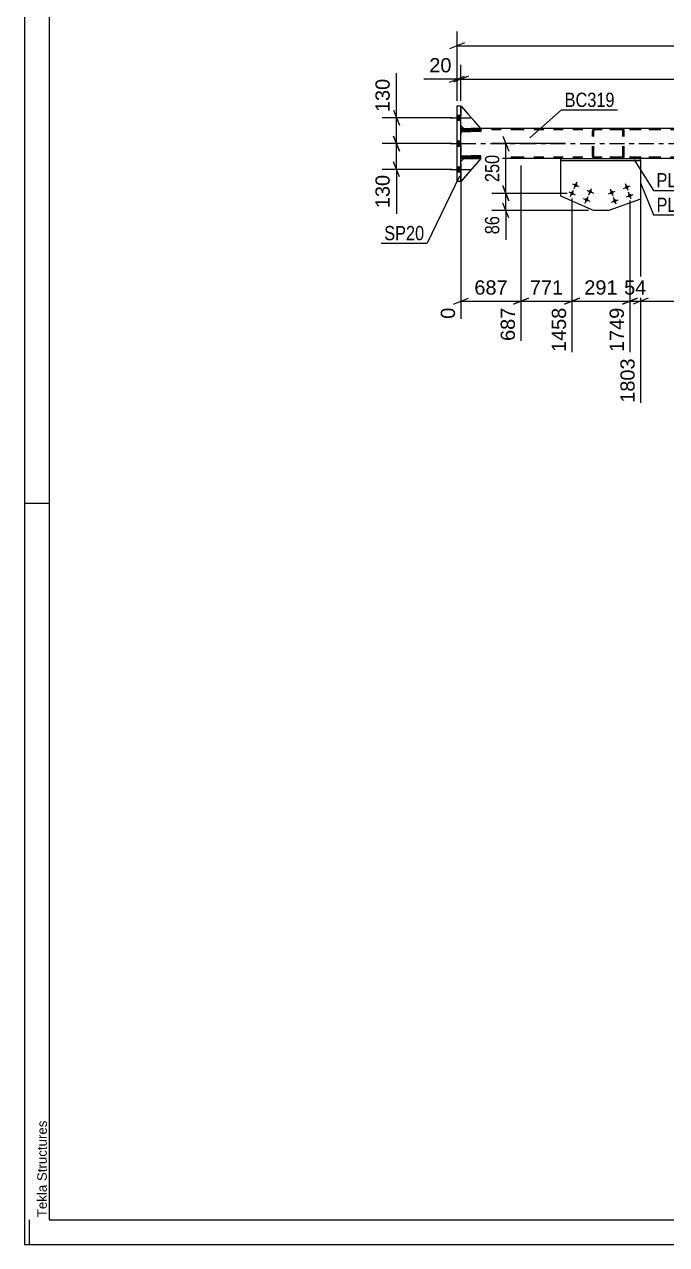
# Model space of a CAD drawing. Header units: millimetres. Extents: x -112 to 729, y -410 to 184.
# Drawn here: x -112.5 to 16.6, y -409.7 to -164.4 of the extents above; entities that cross this region are included whole.
import ezdxf

# ---------------------------------------------------------------- set-up
doc = ezdxf.new("R2010")
doc.units = ezdxf.units.MM
doc.linetypes.add('DXK_LINE_DOT2', pattern=[3.9198, 1.9599, -1.9599])
doc.linetypes.add('DXK_LINE_DOT3', pattern=[5.9187, 2.979, -0.9799, 0.9799, -0.9799])
doc.styles.add('Arial', font='ARIAL.TTF', dxfattribs={"height": 0.2})
doc.styles.add('Arial Narrow', font='ARIALN.TTF', dxfattribs={"height": 0.2})

# ---------------------------------------------------------------- blocks, each defined once
blk = doc.blocks.new('Unknown-318931512-1115')
at = {"color": 5, "linetype": 'Continuous'}
for p, q in [((-112.46, 184.29), (-112.46, -409.71)), ((-107.46, 179.29), (-107.46, -404.71)), ((-107.46, -260.71), (-112.46, -260.71)), ((-111.46, -409.71), (-111.46, -404.71)), ((-107.46, -404.71), (723.54, -404.71)), ((-112.46, -409.71), (728.54, -409.71))]:
    blk.add_line(p, q, dxfattribs=at)
at = {"color": 174, "linetype": 'Continuous', "style": 'Arial'}
blk.add_text('Tekla Structures', height=1.9102, rotation=90, dxfattribs=at).set_placement((-107.96, -404.21))
blk = doc.blocks.new('Part-318931512-4578 - 4576')
at = {"color": 7, "linetype": 'DXK_LINE_DOT2'}
for p, q in [((-20.71, -185.55), (-24.71, -185.55)), ((-24.71, -185.55), (-24.71, -185.87)), ((-24.71, -185.87), (-20.71, -185.87)), ((-24.11, -185.87), (-24.11, -185.55)), ((-20.71, -185.87), (-20.71, -185.55))]:
    blk.add_line(p, q, dxfattribs=at)
blk = doc.blocks.new('Part-318931512-4584 - 4576')
at = {"color": 7, "linetype": 'DXK_LINE_DOT2'}
for p, q in [((1.76, -185.6), (1.72, -185.79)), ((1.72, -190.83), (1.72, -185.79)), ((1.98, -185.79), (2, -185.7)), ((1.98, -190.83), (1.98, -185.79)), ((2, -185.7), (2.05, -185.62)), ((2.24, -185.31), (2.04, -185.34)), ((2.05, -185.62), (2.14, -185.57)), ((2.14, -185.57), (2.24, -185.55)), ((15.03, -185.31), (2.24, -185.31)), ((15.03, -185.55), (2.24, -185.55)), ((7.79, -185.34), (7.6, -185.31)), ((7.6, -185.55), (7.7, -185.57)), ((7.7, -185.57), (7.78, -185.62)), ((7.78, -185.62), (7.83, -185.7)), ((7.83, -185.7), (7.85, -185.79)), ((7.85, -190.83), (7.85, -185.79)), ((8.11, -185.79), (8.07, -185.6)), ((8.11, -190.83), (8.11, -185.79)), ((1.72, -190.83), (1.74, -190.92)), ((1.74, -190.92), (1.76, -191.01)), ((2, -190.92), (1.98, -190.83)), ((2.05, -191), (2, -190.92)), ((2.04, -191.27), (2.24, -191.31)), ((2.14, -191.05), (2.05, -191)), ((2.24, -191.07), (2.14, -191.05)), ((15.03, -191.07), (2.24, -191.07)), ((15.03, -191.31), (2.24, -191.31)), ((7.7, -191.05), (7.6, -191.07)), ((7.6, -191.31), (7.79, -191.27)), ((7.78, -191), (7.7, -191.05)), ((7.83, -190.92), (7.78, -191)), ((7.85, -190.83), (7.83, -190.92)), ((8.07, -191.01), (8.09, -190.92)), ((8.09, -190.92), (8.11, -190.83))]:
    blk.add_line(p, q, dxfattribs=at)
for centre, start, end in [((2.22, -185.81), 110.7583, 155.68), ((7.62, -185.81), 24.32, 69.2417), ((2.22, -190.81), 204.32, 249.2417), ((7.62, -190.81), 290.7583, 335.68)]:
    blk.add_arc(centre, 0.496, start, end, dxfattribs=at)
blk = doc.blocks.new('Part-318931512-4589 - 4576')
at = {"color": 2, "linetype": 'Continuous'}
for p, q in [((-25.51, -180.71), (-24.71, -180.71)), ((-25.51, -195.91), (-25.51, -180.71)), ((-24.71, -195.91), (-24.71, -180.71)), ((-24.71, -195.91), (-25.51, -195.91))]:
    blk.add_line(p, q, dxfattribs=at)
at = {"color": 7, "linetype": 'DXK_LINE_DOT2'}
for p, q in [((-25.51, -195.91), (-25.51, -180.71)), ((-24.71, -180.71), (-24.71, -195.91))]:
    blk.add_line(p, q, dxfattribs=at)
blk = doc.blocks.new('Part-318931512-4607 - 4576')
at = {"color": 2, "linetype": 'Continuous'}
for p, q in [((-4.61, -191.71), (-4.61, -191.31)), ((-4.61, -191.31), (11.39, -191.31)), ((11.39, -191.71), (11.39, -191.31)), ((-4.61, -191.71), (11.39, -191.71))]:
    blk.add_line(p, q, dxfattribs=at)
blk = doc.blocks.new('Part-318931512-4690 - 4576')
at = {"color": 2, "linetype": 'Continuous'}
for p, q in [((-4.61, -198.87), (-4.61, -191.71)), ((11.39, -191.71), (11.39, -199.5)), ((1.9, -201.77), (-4.61, -198.87)), ((11.39, -199.5), (4.98, -201.77)), ((4.98, -201.77), (1.9, -201.77))]:
    blk.add_line(p, q, dxfattribs=at)
at = {"color": 7, "linetype": 'DXK_LINE_DOT2'}
blk.add_line((-4.61, -191.71), (11.39, -191.71), dxfattribs=at)
blk = doc.blocks.new('Part-318931512-4656 - 4576')
at = {"color": 2, "linetype": 'Continuous'}
for p, q in [((-24.71, -191.91), (-24.11, -191.31)), ((-20.71, -191.31), (-24.71, -195.91)), ((-24.11, -191.31), (-20.71, -191.31))]:
    blk.add_line(p, q, dxfattribs=at)
at = {"color": 7, "linetype": 'DXK_LINE_DOT2'}
blk.add_line((-24.71, -195.91), (-24.71, -191.91), dxfattribs=at)
blk = doc.blocks.new('Bolt-318931512-4725 - 4576')
at = {"linetype": 'Continuous'}
for points in [[(5.27, -198.27, -1), (5.95, -198.03, -1)], [(8.28, -197.2, -1), (8.96, -196.96, -1)], [(8.89, -198.9, -1), (9.56, -198.66, -1)], [(5.87, -199.97, -1), (6.55, -199.73, -1)]]:
    blk.add_hatch(color=1, dxfattribs=at).paths.add_polyline_path(points)
at = {"color": 1, "linetype": 'Continuous'}
for p, q in [((4.93, -198.39), (6.29, -197.91)), ((5.85, -198.83), (5.37, -197.47)), ((7.94, -197.32), (9.3, -196.84)), ((8.86, -197.76), (8.38, -196.4)), ((8.55, -199.02), (9.9, -198.54)), ((9.47, -199.46), (8.98, -198.1)), ((5.53, -200.09), (6.89, -199.61)), ((6.45, -200.53), (5.97, -199.17))]:
    blk.add_line(p, q, dxfattribs=at)
blk = doc.blocks.new('Part-318931512-4698 - 4576')
at = {"color": 2, "linetype": 'Continuous'}
for p, q in [((-24.71, -185.31), (-24.11, -185.31)), ((-12.71, -185.31), (-20.71, -185.31)), ((568.13, -185.31), (-12.61, -185.31)), ((-24.71, -191.31), (-24.11, -191.31)), ((-12.71, -191.31), (-20.71, -191.31)), ((-4.61, -191.31), (-12.61, -191.31)), ((77.65, -191.31), (11.39, -191.31))]:
    blk.add_line(p, q, dxfattribs=at)
at = {"color": 7, "linetype": 'DXK_LINE_DOT2'}
for p, q in [((-24.71, -191.31), (-24.71, -185.31)), ((-12.71, -185.55), (-24.71, -185.55)), ((-20.71, -185.31), (-24.11, -185.31)), ((568.13, -185.55), (-12.61, -185.55)), ((-12.71, -191.07), (-24.71, -191.07)), ((-20.71, -191.31), (-24.11, -191.31)), ((568.13, -191.07), (-12.61, -191.07)), ((11.39, -191.31), (-4.61, -191.31))]:
    blk.add_line(p, q, dxfattribs=at)
at = {"color": 7, "linetype": 'DXK_LINE_DOT3'}
for p, q in [((-24.71, -188.31), (-12.71, -188.31)), ((-12.61, -188.31), (568.13, -188.31))]:
    blk.add_line(p, q, dxfattribs=at)
blk = doc.blocks.new('Part-318931512-4706 - 4576')
at = {"color": 2, "linetype": 'Continuous'}
for p, q in [((-24.71, -190.75), (-20.71, -190.75)), ((-24.71, -190.75), (-24.71, -191.07)), ((-20.71, -191.07), (-24.71, -191.07)), ((-20.71, -190.75), (-20.71, -191.07))]:
    blk.add_line(p, q, dxfattribs=at)
at = {"color": 7, "linetype": 'DXK_LINE_DOT2'}
for p, q in [((-24.71, -191.07), (-24.71, -190.75)), ((-24.11, -191.07), (-24.11, -190.75))]:
    blk.add_line(p, q, dxfattribs=at)
blk = doc.blocks.new('Part-318931512-4713 - 4576')
at = {"color": 7, "linetype": 'DXK_LINE_DOT2'}
for p, q in [((-20.71, -190.75), (-24.71, -190.75)), ((-24.71, -190.75), (-24.71, -191.07)), ((-24.71, -191.07), (-20.71, -191.07)), ((-24.11, -191.07), (-24.11, -190.75)), ((-20.71, -191.07), (-20.71, -190.75))]:
    blk.add_line(p, q, dxfattribs=at)
blk = doc.blocks.new('Part-318931512-4714 - 4576')
at = {"color": 2, "linetype": 'Continuous'}
for p, q in [((-20.71, -185.31), (-24.71, -180.71)), ((-24.71, -184.71), (-24.11, -185.31)), ((-24.11, -185.31), (-20.71, -185.31))]:
    blk.add_line(p, q, dxfattribs=at)
at = {"color": 7, "linetype": 'DXK_LINE_DOT2'}
blk.add_line((-24.71, -180.71), (-24.71, -184.71), dxfattribs=at)
blk = doc.blocks.new('Bolt-318931512-4726 - 4576')
at = {"linetype": 'Continuous'}
for points in [[(-2.73, -198.18, -1), (-2.07, -198.47, -1)], [(-1.99, -196.54, -1), (-1.34, -196.83, -1)], [(0.93, -197.84, -1), (1.59, -198.13, -1)], [(0.2, -199.48, -1), (0.86, -199.77, -1)]]:
    blk.add_hatch(color=1, dxfattribs=at).paths.add_polyline_path(points)
at = {"color": 1, "linetype": 'Continuous'}
for p, q in [((-1.96, -197.34), (-1.37, -196.02)), ((-3.05, -198.03), (-1.74, -198.62)), ((-2.69, -198.98), (-2.1, -197.67)), ((-2.32, -196.39), (-1.01, -196.97)), ((0.6, -197.69), (1.92, -198.28)), ((0.97, -198.64), (1.55, -197.33)), ((-0.13, -199.33), (1.19, -199.92)), ((0.23, -200.29), (0.82, -198.97))]:
    blk.add_line(p, q, dxfattribs=at)
blk = doc.blocks.new('Bolt-318931512-4798 - 4576')
at = {"linetype": 'Continuous'}
for points in [[(-24.71, -183.63), (-24.71, -182.59), (-25.51, -182.59), (-25.51, -183.63)], [(-24.71, -183.63), (-24.71, -182.59), (-25.51, -182.59), (-25.51, -183.63)], [(-24.71, -183.63), (-24.71, -182.59), (-25.51, -182.59), (-25.51, -183.63)], [(-24.71, -188.83), (-24.71, -187.79), (-25.51, -187.79), (-25.51, -188.83)], [(-24.71, -188.83), (-24.71, -187.79), (-25.51, -187.79), (-25.51, -188.83)], [(-24.71, -194.03), (-24.71, -192.99), (-25.51, -192.99), (-25.51, -194.03)], [(-24.71, -194.03), (-24.71, -192.99), (-25.51, -192.99), (-25.51, -194.03)], [(-24.71, -194.03), (-24.71, -192.99), (-25.51, -192.99), (-25.51, -194.03)]]:
    blk.add_hatch(color=1, dxfattribs=at).paths.add_polyline_path(points)
at = {"color": 1, "linetype": 'Continuous'}
for p, q in [((-26.91, -183.11), (-22.71, -183.11)), ((-26.91, -183.11), (-22.71, -183.11)), ((-26.91, -183.11), (-22.71, -183.11)), ((-25.51, -182.59), (-24.71, -182.59)), ((-25.51, -182.59), (-24.71, -182.59)), ((-25.51, -182.59), (-24.71, -182.59)), ((-25.51, -183.63), (-24.71, -183.63)), ((-25.51, -183.63), (-24.71, -183.63)), ((-25.51, -183.63), (-24.71, -183.63)), ((-26.91, -188.31), (-22.71, -188.31)), ((-26.91, -188.31), (-22.71, -188.31)), ((-25.51, -187.79), (-24.71, -187.79)), ((-25.51, -187.79), (-24.71, -187.79)), ((-25.51, -188.83), (-24.71, -188.83)), ((-25.51, -188.83), (-24.71, -188.83)), ((-26.91, -193.51), (-22.71, -193.51)), ((-26.91, -193.51), (-22.71, -193.51)), ((-26.91, -193.51), (-22.71, -193.51)), ((-25.51, -192.99), (-24.71, -192.99)), ((-25.51, -192.99), (-24.71, -192.99)), ((-25.51, -192.99), (-24.71, -192.99)), ((-25.51, -194.03), (-24.71, -194.03)), ((-25.51, -194.03), (-24.71, -194.03)), ((-25.51, -194.03), (-24.71, -194.03))]:
    blk.add_line(p, q, dxfattribs=at)
blk = doc.blocks.new('Part-318931512-4806 - 4576')
at = {"color": 2, "linetype": 'Continuous'}
for p, q in [((-24.71, -185.55), (-20.71, -185.55)), ((-24.71, -185.55), (-24.71, -185.87)), ((-20.71, -185.87), (-24.71, -185.87)), ((-20.71, -185.55), (-20.71, -185.87))]:
    blk.add_line(p, q, dxfattribs=at)
at = {"color": 7, "linetype": 'DXK_LINE_DOT2'}
for p, q in [((-24.71, -185.87), (-24.71, -185.55)), ((-24.11, -185.87), (-24.11, -185.55))]:
    blk.add_line(p, q, dxfattribs=at)
blk = doc.blocks.new('Part-318931512-4829 - 4576')
at = {"color": 7, "linetype": 'DXK_LINE_DOT2'}
for p, q in [((-24.71, -191.91), (-24.11, -191.31)), ((-20.71, -191.31), (-24.71, -195.91)), ((-24.11, -191.31), (-20.71, -191.31)), ((-24.71, -195.91), (-24.71, -191.91))]:
    blk.add_line(p, q, dxfattribs=at)
blk = doc.blocks.new('Part-318931512-4830 - 4576')
at = {"color": 7, "linetype": 'DXK_LINE_DOT2'}
for p, q in [((-20.71, -185.31), (-24.71, -180.71)), ((-24.71, -180.71), (-24.71, -184.71)), ((-24.71, -184.71), (-24.11, -185.31)), ((-24.11, -185.31), (-20.71, -185.31))]:
    blk.add_line(p, q, dxfattribs=at)
blk = doc.blocks.new('StraightDimension-318931512-10027 - 4576')
at = {"color": 7, "linetype": 'Continuous'}
for p, q in [((11.39, -192.71), (11.39, -240.43)), ((79.81, -210.28), (79.81, -230.23)), ((12.89, -219.43), (9.89, -220.63)), ((11.39, -220.03), (79.81, -220.03)), ((78.31, -220.63), (81.31, -219.43))]:
    blk.add_line(p, q, dxfattribs=at)
at = {"color": 0}
blk.add_wipeout([(50.65, -219.28), (50.65, -215.08), (40.55, -215.08), (40.55, -219.28)], dxfattribs=at)
at = {"color": 0, "linetype": 'Continuous'}
blk.add_wipeout([(79.21, -220.73), (75.01, -220.73), (75.01, -230.83), (79.21, -230.83)], dxfattribs=at)
at = {"color": 3, "style": 'Arial'}
blk.add_text('1711', height=2.865, dxfattribs=at).set_placement((41.15, -218.68))
at = {"color": 3, "linetype": 'Continuous', "style": 'Arial'}
blk.add_text('3513', height=2.865, rotation=90.0002, dxfattribs=at).set_placement((78.61, -230.23))
blk = doc.blocks.new('StraightDimension-318931512-4971 - 4576')
at = {"color": 7, "linetype": 'Continuous'}
for p, q in [((-25.51, -179.71), (-25.51, -172.49)), ((-24.71, -179.71), (-24.71, -172.49)), ((-27.01, -175.94), (-24.01, -174.74)), ((-23.21, -174.74), (-26.21, -175.94)), ((-25.51, -175.34), (-24.71, -175.34))]:
    blk.add_line(p, q, dxfattribs=at)
at = {"color": 0}
blk.add_wipeout([(-26.03, -174.59), (-26.03, -170.39), (-31.68, -170.39), (-31.68, -174.59)], dxfattribs=at)
at = {"color": 7, "linetype": 'Continuous'}
blk.add_line((-25.51, -175.34), (-32.21, -175.34), dxfattribs=at)
blk.add_line((-25.51, -175.34), (-32.21, -175.34), dxfattribs=at)
at = {"color": 3, "style": 'Arial'}
blk.add_text('20', height=2.865, dxfattribs=at).set_placement((-31.08, -173.99))
blk = doc.blocks.new('StraightDimension-318931512-5003 - 4576')
at = {"color": 7, "linetype": 'Continuous'}
for p, q in [((-24.71, -179.71), (-24.71, -172.49)), ((-23.21, -174.74), (-26.21, -175.94)), ((-24.71, -175.34), (580.23, -175.34))]:
    blk.add_line(p, q, dxfattribs=at)
blk = doc.blocks.new('StraightDimension-318931512-5026 - 4576')
at = {"color": 7, "linetype": 'Continuous'}
for p, q in [((-25.51, -179.71), (-25.51, -165.81)), ((-24.01, -168.06), (-27.01, -169.26)), ((-25.51, -168.66), (581.03, -168.66))]:
    blk.add_line(p, q, dxfattribs=at)
blk = doc.blocks.new('StraightDimension-318931512-5037 - 4576')
at = {"color": 7, "linetype": 'Continuous'}
for p, q in [((-26.51, -183.11), (-40.54, -183.11)), ((-38.29, -181.61), (-37.09, -184.61)), ((-37.69, -188.31), (-37.69, -183.11)), ((-26.51, -188.31), (-40.54, -188.31)), ((-37.09, -189.81), (-38.29, -186.81))]:
    blk.add_line(p, q, dxfattribs=at)
at = {"color": 0}
blk.add_wipeout([(-38.44, -174.71), (-42.64, -174.71), (-42.64, -182.58), (-38.44, -182.58)], dxfattribs=at)
at = {"color": 7, "linetype": 'Continuous'}
blk.add_line((-37.69, -183.11), (-37.69, -174.19), dxfattribs=at)
blk.add_line((-37.69, -183.11), (-37.69, -174.19), dxfattribs=at)
at = {"color": 3, "style": 'Arial'}
blk.add_text('130', height=2.865, rotation=90.0002, dxfattribs=at).set_placement((-39.04, -181.98))
blk = doc.blocks.new('StraightDimension-318931512-5045 - 4576')
at = {"color": 7, "linetype": 'Continuous'}
for p, q in [((-26.51, -188.31), (-40.54, -188.31)), ((-38.29, -186.81), (-37.09, -189.81)), ((-37.69, -193.51), (-37.69, -188.31)), ((-26.51, -193.51), (-40.54, -193.51)), ((-37.09, -195.01), (-38.29, -192.01))]:
    blk.add_line(p, q, dxfattribs=at)
at = {"color": 0}
blk.add_wipeout([(-38.44, -194.03), (-42.64, -194.03), (-42.64, -201.9), (-38.44, -201.9)], dxfattribs=at)
at = {"color": 7, "linetype": 'Continuous'}
blk.add_line((-37.69, -193.51), (-37.69, -202.43), dxfattribs=at)
blk.add_line((-37.69, -193.51), (-37.69, -202.43), dxfattribs=at)
at = {"color": 3, "style": 'Arial'}
blk.add_text('130', height=2.865, rotation=90.0002, dxfattribs=at).set_placement((-39.04, -201.3))
blk = doc.blocks.new('StraightDimension-318931512-10028 - 4576')
at = {"color": 7, "linetype": 'Continuous'}
for p, q in [((11.39, -192.71), (11.39, -240.43)), ((9.23, -199.78), (9.23, -230.23)), ((7.73, -220.63), (10.73, -219.43)), ((9.23, -220.03), (11.39, -220.03)), ((12.89, -219.43), (9.89, -220.63))]:
    blk.add_line(p, q, dxfattribs=at)
at = {"color": 0}
blk.add_wipeout([(13.13, -219.28), (13.13, -215.08), (7.48, -215.08), (7.48, -219.28)], dxfattribs=at)
at = {"color": 0, "linetype": 'Continuous'}
blk.add_wipeout([(10.79, -230.93), (6.59, -230.93), (6.59, -241.03), (10.79, -241.03)], dxfattribs=at)
at = {"color": 3, "style": 'Arial'}
blk.add_text('54', height=2.865, dxfattribs=at).set_placement((8.08, -218.68))
at = {"color": 3, "linetype": 'Continuous', "style": 'Arial'}
blk.add_text('1803', height=2.865, rotation=90.0002, dxfattribs=at).set_placement((10.19, -240.43))
blk = doc.blocks.new('StraightDimension-318931512-10029 - 4576')
at = {"color": 7, "linetype": 'Continuous'}
for p, q in [((-2.4, -199.33), (-2.4, -230.23)), ((9.23, -199.78), (9.23, -230.23)), ((-3.9, -220.63), (-0.9, -219.43)), ((-2.4, -220.03), (9.23, -220.03)), ((10.73, -219.43), (7.73, -220.63))]:
    blk.add_line(p, q, dxfattribs=at)
at = {"color": 0}
blk.add_wipeout([(7.35, -219.28), (7.35, -215.08), (-0.52, -215.08), (-0.52, -219.28)], dxfattribs=at)
at = {"color": 0, "linetype": 'Continuous'}
blk.add_wipeout([(8.63, -220.73), (4.43, -220.73), (4.43, -230.83), (8.63, -230.83)], dxfattribs=at)
at = {"color": 3, "style": 'Arial'}
blk.add_text('291', height=2.865, dxfattribs=at).set_placement((0.08, -218.68))
at = {"color": 3, "linetype": 'Continuous', "style": 'Arial'}
blk.add_text('1749', height=2.865, rotation=90.0002, dxfattribs=at).set_placement((8.03, -230.23))
blk = doc.blocks.new('StraightDimension-318931512-10030 - 4576')
at = {"color": 7, "linetype": 'Continuous'}
for p, q in [((-12.67, -192.71), (-12.67, -228)), ((-2.4, -199.33), (-2.4, -230.23)), ((-14.17, -220.63), (-11.17, -219.43)), ((-12.67, -220.03), (-2.4, -220.03)), ((-0.9, -219.43), (-3.9, -220.63))]:
    blk.add_line(p, q, dxfattribs=at)
at = {"color": 0}
blk.add_wipeout([(-3.6, -219.28), (-3.6, -215.08), (-11.47, -215.08), (-11.47, -219.28)], dxfattribs=at)
at = {"color": 0, "linetype": 'Continuous'}
blk.add_wipeout([(-3, -220.73), (-7.2, -220.73), (-7.2, -230.83), (-3, -230.83)], dxfattribs=at)
at = {"color": 3, "style": 'Arial'}
blk.add_text('771', height=2.865, dxfattribs=at).set_placement((-10.87, -218.68))
at = {"color": 3, "linetype": 'Continuous', "style": 'Arial'}
blk.add_text('1458', height=2.865, rotation=90.0002, dxfattribs=at).set_placement((-3.6, -230.23))
blk = doc.blocks.new('StraightDimension-318931512-10031 - 4576')
at = {"color": 7, "linetype": 'Continuous'}
for p, q in [((-24.71, -192.31), (-24.71, -223.55)), ((-12.67, -192.71), (-12.67, -228)), ((-26.21, -220.63), (-23.21, -219.43)), ((-24.71, -220.03), (-12.67, -220.03)), ((-11.17, -219.43), (-14.17, -220.63))]:
    blk.add_line(p, q, dxfattribs=at)
at = {"color": 0}
blk.add_wipeout([(-14.75, -219.28), (-14.75, -215.08), (-22.62, -215.08), (-22.62, -219.28)], dxfattribs=at)
at = {"color": 0, "linetype": 'Continuous'}
for points in [[(-25.31, -220.73), (-29.51, -220.73), (-29.51, -224.15), (-25.31, -224.15)], [(-13.27, -220.73), (-17.47, -220.73), (-17.47, -228.6), (-13.27, -228.6)]]:
    blk.add_wipeout(points, dxfattribs=at)
at = {"color": 3, "style": 'Arial'}
blk.add_text('687', height=2.865, dxfattribs=at).set_placement((-22.02, -218.68))
at = {"color": 3, "linetype": 'Continuous', "style": 'Arial'}
for s, height, p in [('0', 2.87, (-25.91, -223.55)), ('687', 2.865, (-13.87, -228))]:
    blk.add_text(s, height=height, rotation=90.0002, dxfattribs=at).set_placement(p)
blk = doc.blocks.new('StraightDimension-318931512-14011 - 4576')
at = {"color": 7, "linetype": 'Continuous'}
for p, q in [((-3.74, -188.31), (-18.52, -188.31)), ((-16.27, -186.81), (-15.07, -189.81)), ((-15.67, -198.33), (-15.67, -188.31)), ((-3.4, -198.33), (-18.52, -198.33)), ((-15.07, -199.83), (-16.27, -196.83))]:
    blk.add_line(p, q, dxfattribs=at)
at = {"color": 0}
blk.add_wipeout([(-16.42, -189.97), (-20.62, -189.97), (-20.62, -196.66), (-16.42, -196.66)], dxfattribs=at)
at = {"color": 3, "style": 'Arial Narrow'}
blk.add_text('250', height=2.863, rotation=90.0002, dxfattribs=at).set_placement((-17.02, -196.06))
blk = doc.blocks.new('StraightDimension-318931512-14012 - 4576')
at = {"color": 7, "linetype": 'Continuous'}
for p, q in [((-3.4, -198.33), (-18.52, -198.33)), ((-16.27, -196.83), (-15.07, -199.83)), ((-15.67, -201.77), (-15.67, -198.33)), ((-15.07, -203.27), (-16.27, -200.27)), ((0.9, -201.77), (-18.52, -201.77))]:
    blk.add_line(p, q, dxfattribs=at)
at = {"color": 0}
blk.add_wipeout([(-16.42, -202.29), (-20.62, -202.29), (-20.62, -207.15), (-16.42, -207.15)], dxfattribs=at)
at = {"color": 7, "linetype": 'Continuous'}
blk.add_line((-15.67, -201.77), (-15.67, -207.68), dxfattribs=at)
blk.add_line((-15.67, -201.77), (-15.67, -207.68), dxfattribs=at)
at = {"color": 3, "style": 'Arial Narrow'}
blk.add_text('86', height=2.863, rotation=90.0002, dxfattribs=at).set_placement((-17.02, -206.55))
blk = doc.blocks.new('Mark-318931512-4585 - 4576')
at = {"color": 0}
blk.add_wipeout([(-32.1, -207.75), (-32.1, -204.75), (-40.14, -204.75), (-40.14, -207.75)], dxfattribs=at)
blk.add_wipeout([(-32.1, -207.75), (-32.1, -204.75), (-40.14, -204.75), (-40.14, -207.75)], dxfattribs=at)
at = {"color": 30, "linetype": 'Continuous'}
for p in [(-25.02, -194.85), (-40.74, -208.35)]:
    blk.add_line(p, (-31.5, -208.35), dxfattribs=at)
at = {"color": 3, "style": 'Arial Narrow'}
blk.add_text('SP20', height=2.863, dxfattribs=at).set_placement((-40.14, -207.75))
blk = doc.blocks.new('Mark-318931512-4603 - 4576')
at = {"color": 0}
blk.add_wipeout([(24.09, -197.12), (24.09, -194.12), (14.58, -194.12), (14.58, -197.12)], dxfattribs=at)
blk.add_wipeout([(24.09, -197.12), (24.09, -194.12), (14.58, -194.12), (14.58, -197.12)], dxfattribs=at)
at = {"color": 30, "linetype": 'Continuous'}
for p, q in [((10.1, -191.57), (13.98, -197.72)), ((13.98, -197.72), (24.69, -197.72))]:
    blk.add_line(p, q, dxfattribs=at)
at = {"color": 3, "style": 'Arial Narrow'}
blk.add_text('PL239', height=2.863, dxfattribs=at).set_placement((14.58, -197.12))
blk = doc.blocks.new('Mark-318931512-4694 - 4576')
at = {"color": 0}
blk.add_wipeout([(6.17, -180.95), (6.17, -177.95), (-3.88, -177.95), (-3.88, -180.95)], dxfattribs=at)
blk.add_wipeout([(6.17, -180.95), (6.17, -177.95), (-3.88, -177.95), (-3.88, -180.95)], dxfattribs=at)
at = {"color": 30, "linetype": 'Continuous'}
for p, q in [((-10.88, -187.19), (-4.48, -181.55)), ((-4.48, -181.55), (6.77, -181.55))]:
    blk.add_line(p, q, dxfattribs=at)
at = {"color": 3, "style": 'Arial Narrow'}
blk.add_text('BC319', height=2.863, dxfattribs=at).set_placement((-3.88, -180.95))
blk = doc.blocks.new('Mark-318931512-4686 - 4576')
at = {"color": 0}
blk.add_wipeout([(24.1, -202.06), (24.1, -199.06), (14.59, -199.06), (14.59, -202.06)], dxfattribs=at)
blk.add_wipeout([(24.1, -202.06), (24.1, -199.06), (14.59, -199.06), (14.59, -202.06)], dxfattribs=at)
at = {"color": 30, "linetype": 'Continuous'}
for p, q in [((11.39, -196.18), (13.99, -202.66)), ((13.99, -202.66), (24.7, -202.66))]:
    blk.add_line(p, q, dxfattribs=at)
at = {"color": 3, "style": 'Arial Narrow'}
blk.add_text('PL238', height=2.863, dxfattribs=at).set_placement((14.59, -202.06))

msp = doc.modelspace()

# ---------------------------------------------------------------- block references
for name in ['Unknown-318931512-1115', 'Part-318931512-4589 - 4576', 'Part-318931512-4714 - 4576', 'Part-318931512-4830 - 4576', 'Bolt-318931512-4798 - 4576', 'Part-318931512-4698 - 4576', 'Part-318931512-4578 - 4576', 'Part-318931512-4806 - 4576', 'Part-318931512-4584 - 4576', 'Part-318931512-4706 - 4576', 'Part-318931512-4713 - 4576', 'Part-318931512-4656 - 4576', 'Part-318931512-4829 - 4576', 'Part-318931512-4607 - 4576', 'Part-318931512-4690 - 4576', 'Bolt-318931512-4726 - 4576', 'Bolt-318931512-4725 - 4576']:
    msp.add_blockref(name, (0, 0))

# ---------------------------------------------------------------- next in the draw order: block references
for name in ['StraightDimension-318931512-4971 - 4576', 'StraightDimension-318931512-10027 - 4576']:
    msp.add_blockref(name, (0, 0))

# ---------------------------------------------------------------- next in the draw order: block references
for name in ['StraightDimension-318931512-5003 - 4576', 'StraightDimension-318931512-10028 - 4576']:
    msp.add_blockref(name, (0, 0))

# ---------------------------------------------------------------- next in the draw order: block references
for name in ['StraightDimension-318931512-5026 - 4576', 'Mark-318931512-4603 - 4576', 'StraightDimension-318931512-10029 - 4576']:
    msp.add_blockref(name, (0, 0))

# ---------------------------------------------------------------- next in the draw order: block references
for name in ['StraightDimension-318931512-5037 - 4576', 'StraightDimension-318931512-10030 - 4576', 'Mark-318931512-4686 - 4576']:
    msp.add_blockref(name, (0, 0))

# ---------------------------------------------------------------- next in the draw order: block references
msp.add_blockref('StraightDimension-318931512-5045 - 4576', (0, 0))

# ---------------------------------------------------------------- next in the draw order: block references
msp.add_blockref('StraightDimension-318931512-10031 - 4576', (0, 0))

# ---------------------------------------------------------------- next in the draw order: block references
for name in ['StraightDimension-318931512-14011 - 4576', 'Mark-318931512-4585 - 4576']:
    msp.add_blockref(name, (0, 0))

# ---------------------------------------------------------------- next in the draw order: block references
for name in ['Mark-318931512-4694 - 4576', 'StraightDimension-318931512-14012 - 4576']:
    msp.add_blockref(name, (0, 0))

doc.saveas('drawing.dxf')
